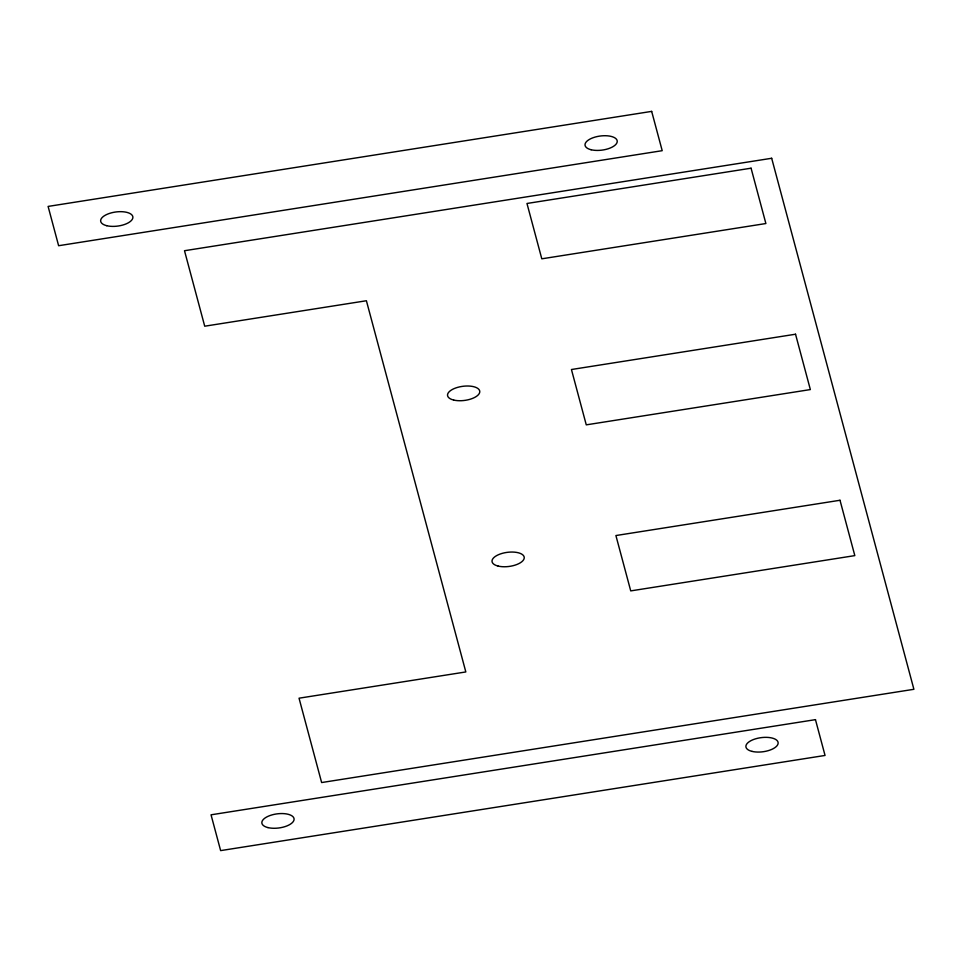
<?xml version="1.0" encoding="UTF-8"?>
<svg xmlns="http://www.w3.org/2000/svg" width="962" height="962" viewBox="0 0 962 962"><rect width="100%" height="100%" fill="white"/><g stroke="black" fill="none" stroke-linecap="round" stroke-linejoin="round"><path stroke-width="1.44" d="M651.671 111.388L48.1 206.421L58.622 245.719L662.205 150.685L651.671 111.388M771.68 158.273L184.5 250.721L204.714 326.202L366.402 300.745L465.824 671.945L299.038 698.196L321.633 782.551L913.9 689.297L771.68 158.273M751.069 168.194L526.972 203.475L541.798 258.814L765.884 223.533L751.069 168.194M795.538 334.223L571.44 369.516L586.267 424.855L810.353 389.574L795.538 334.223M840.006 500.264L615.908 535.545L630.735 590.896L854.821 555.615L840.006 500.264M815.463 719.648L211.039 814.814L220.635 850.612L825.047 755.447L815.463 719.648M267.977 827.597A16.222 7.107 -7.5 0 0 293.915 820.273A16.222 7.107 -7.5 0 0 272.042 814.886A16.222 7.107 -7.5 0 0 267.977 827.597M752.019 751.382A16.222 7.107 -7.5 0 0 777.969 744.059A16.222 7.107 -7.5 0 0 756.096 738.672A16.222 7.107 -7.5 0 0 752.019 751.382M106.77 225.709A16.222 7.107 -7.5 0 0 132.72 218.386A16.222 7.107 -7.5 0 0 110.846 212.999A16.222 7.107 -7.5 0 0 106.77 225.709M591.125 149.747A16.222 7.107 -7.5 0 0 617.063 142.436A16.222 7.107 -7.5 0 0 595.189 137.049A16.222 7.107 -7.5 0 0 591.125 149.747M498.124 566.077A16.222 7.107 -7.5 0 0 524.074 558.766A16.222 7.107 -7.5 0 0 502.2 553.378A16.222 7.107 -7.5 0 0 498.124 566.077M453.655 400.048A16.222 7.107 -7.5 0 0 479.605 392.724A16.222 7.107 -7.5 0 0 457.732 387.337A16.222 7.107 -7.5 0 0 453.655 400.048"/></g></svg>
